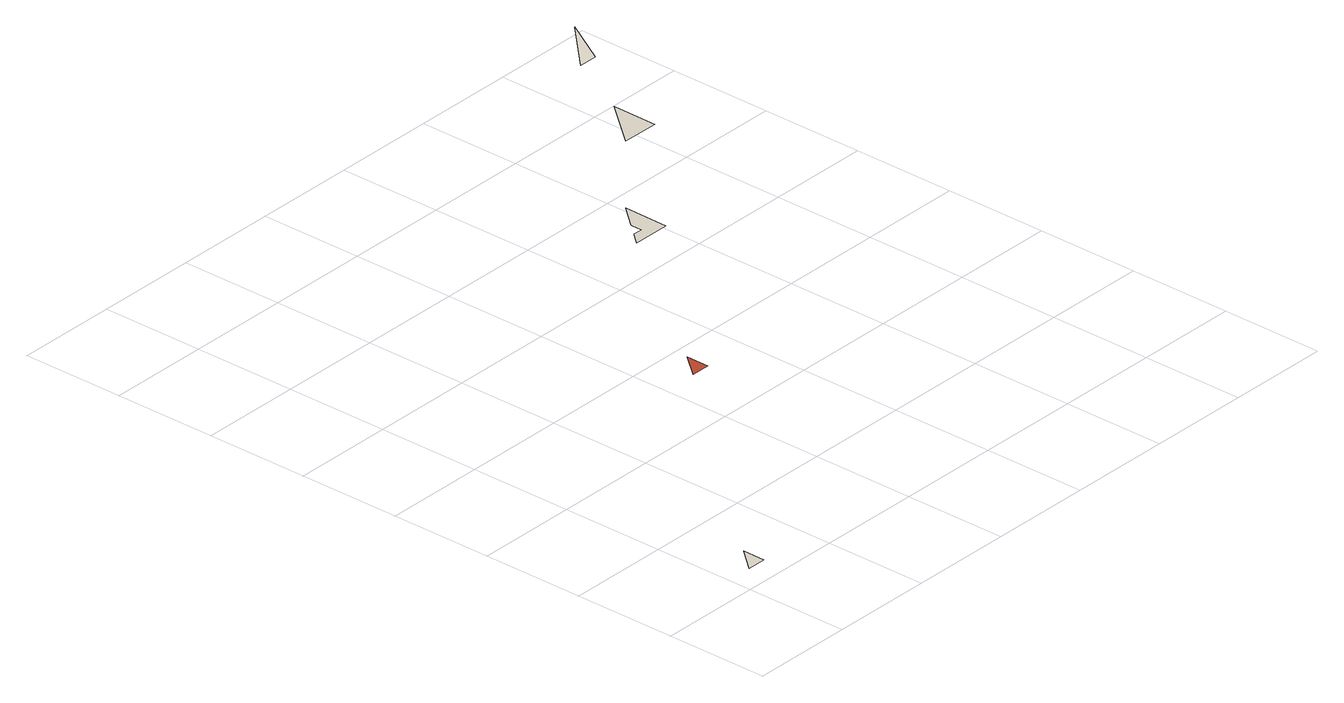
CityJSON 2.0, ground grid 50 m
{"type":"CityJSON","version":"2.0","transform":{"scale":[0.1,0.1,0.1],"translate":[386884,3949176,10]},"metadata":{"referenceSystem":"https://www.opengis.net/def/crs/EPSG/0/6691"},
"CityObjects":{
"building1":{"type":"Building","attributes":{"measuredHeight":10},"geometry":[{"type":"MultiSurface","lod":"2","boundaries":[[[0,1,2]]]}]},
"building2":{"type":"Building","geometry":[{"type":"MultiSurface","lod":"2","boundaries":[[[3,4,5]]],"semantics":{"surfaces":[{"type":"RoofSurface"}],"values":[0]}}]},
"building3":{"type":"Building","children":["building3-1","building3-2"]},
"building3-1":{"type":"BuildingPart","parents":["building3"],"geometry":[{"type":"MultiSurface","lod":"2","boundaries":[[[6,7,8],[9,10,11]]]}]},
"building3-2":{"type":"BuildingPart","parents":["building3"],"geometry":[{"type":"MultiSurface","lod":"2","boundaries":[[[12,13,14]]]}]},
"building4":{"type":"Building","attributes":{"measuredHeight":-9999},"geometry":[{"type":"MultiSurface","lod":"1","boundaries":[[[15,16,17]]]}]}
},
"vertices":[
[93,4,100],[94,114,100],[2,5,100],
[1012,1101,200],[1013,1212,200],[921,1102,200],
[2021,2198,0],[2024,2420,0],[1840,2200,0],[1931,2254,0],[1932,2310,0],[1886,2255,0],
[2205,2417,320],[2208,2639,320],[2024,2420,320],
[2850,3297,20],[2851,3408,120],[2759,3298,20]
]}
